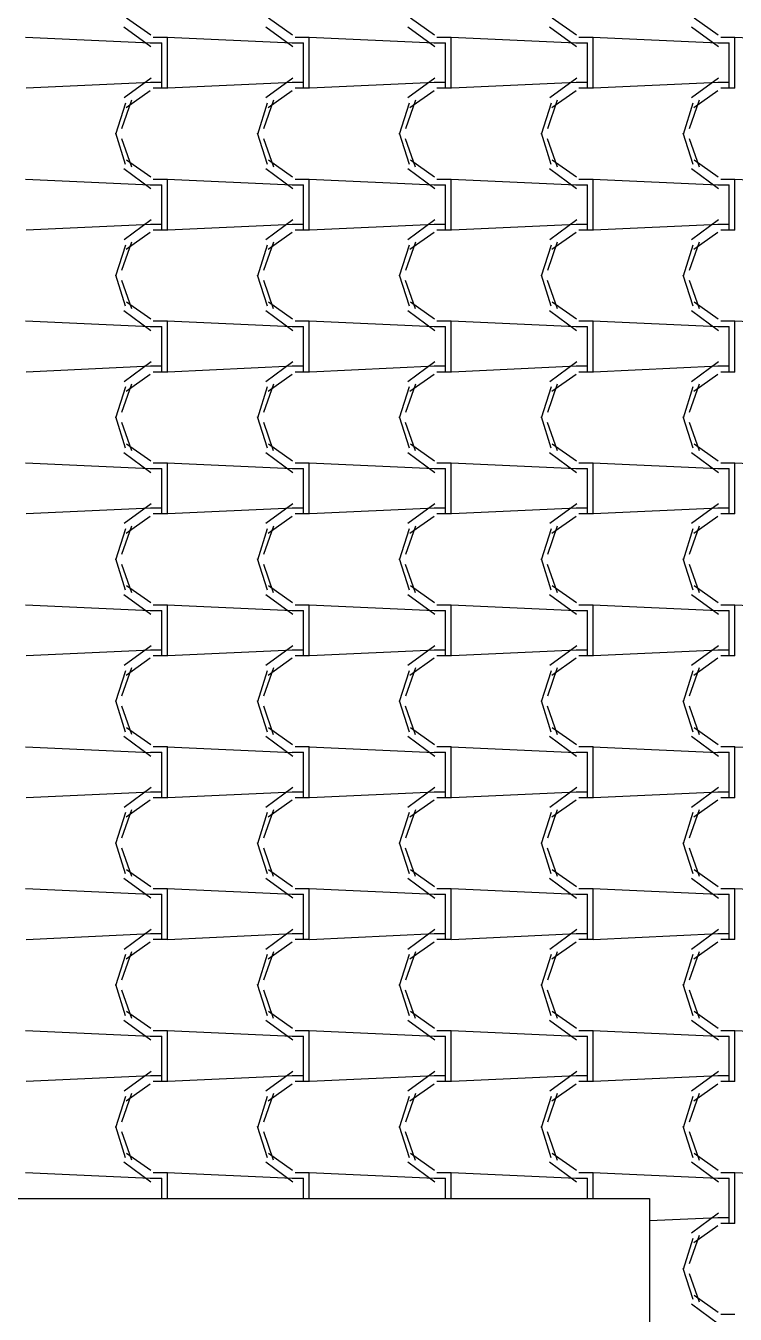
# Model space of a CAD drawing. Header units: millimetres. Extents: x -336 to -33, y -135 to 770.
# Drawn here: x -176.751 to -175.251, y 723.889 to 726.612 of the extents above; entities that cross this region are included whole.
import ezdxf

# ---------------------------------------------------------------- set-up
doc = ezdxf.new("R2010")
doc.units = ezdxf.units.MM
doc.header["$LTSCALE"] = 50
doc.header["$MEASUREMENT"] = 0
doc.layers.add('-HIDRO', color=8, linetype='CONTINUOUS')

msp = doc.modelspace()

# ---------------------------------------------------------------- linework, layer by layer
at = {"layer": '-HIDRO', "linetype": 'Continuous'}
for p, q in [((-176.5379, 726.629), (-176.4869, 726.593)), ((-176.2379, 726.629), (-176.1869, 726.593)), ((-175.9379, 726.629), (-175.8869, 726.593)), ((-175.6379, 726.629), (-175.5869, 726.593)), ((-175.3379, 726.629), (-175.2869, 726.593)), ((-176.5436, 726.6104), (-176.4866, 726.5684)), ((-176.4817, 726.5885), (-176.4517, 726.5885)), ((-176.4517, 726.4925), (-176.4517, 726.5885)), ((-176.2436, 726.6104), (-176.1866, 726.5684)), ((-176.1817, 726.5885), (-176.1517, 726.5885)), ((-176.1517, 726.4925), (-176.1517, 726.5885)), ((-175.9436, 726.6104), (-175.8866, 726.5684)), ((-175.8817, 726.5885), (-175.8517, 726.5885)), ((-175.8517, 726.4925), (-175.8517, 726.5885)), ((-175.6436, 726.6104), (-175.5866, 726.5684)), ((-175.5817, 726.5885), (-175.5517, 726.5885)), ((-175.5517, 726.4925), (-175.5517, 726.5885)), ((-175.3436, 726.6104), (-175.2866, 726.5684)), ((-175.2817, 726.5885), (-175.2517, 726.5885)), ((-175.2517, 726.4925), (-175.2517, 726.5885)), ((-176.4879, 726.5757), (-176.7519, 726.5877)), ((-176.4877, 726.5765), (-176.4637, 726.5765)), ((-176.4637, 726.4925), (-176.4637, 726.5765)), ((-176.1879, 726.5757), (-176.4519, 726.5877)), ((-176.1877, 726.5765), (-176.1637, 726.5765)), ((-176.1637, 726.4925), (-176.1637, 726.5765)), ((-175.8879, 726.5757), (-176.1519, 726.5877)), ((-175.8877, 726.5765), (-175.8637, 726.5765)), ((-175.8637, 726.4925), (-175.8637, 726.5765)), ((-175.5879, 726.5757), (-175.8519, 726.5877)), ((-175.5877, 726.5765), (-175.5637, 726.5765)), ((-175.5637, 726.4925), (-175.5637, 726.5765)), ((-175.2879, 726.5757), (-175.5519, 726.5877)), ((-175.2877, 726.5765), (-175.2637, 726.5765)), ((-175.2637, 726.4925), (-175.2637, 726.5765)), ((-174.9879, 726.5757), (-175.2519, 726.5877)), ((-176.4866, 726.4925), (-176.7506, 726.4805)), ((-176.4863, 726.5018), (-176.5433, 726.4598)), ((-176.4637, 726.4925), (-176.4877, 726.4925)), ((-176.4517, 726.4805), (-176.4817, 726.4805)), ((-176.4637, 726.4805), (-176.4637, 726.4925)), ((-176.4517, 726.4805), (-176.4517, 726.4925)), ((-176.1866, 726.4925), (-176.4506, 726.4805)), ((-176.1863, 726.5018), (-176.2433, 726.4598)), ((-176.1637, 726.4925), (-176.1877, 726.4925)), ((-176.1517, 726.4805), (-176.1817, 726.4805)), ((-176.1637, 726.4805), (-176.1637, 726.4925)), ((-176.1517, 726.4805), (-176.1517, 726.4925)), ((-175.8866, 726.4925), (-176.1506, 726.4805)), ((-175.8863, 726.5019), (-175.9433, 726.4599)), ((-175.8637, 726.4925), (-175.8877, 726.4925)), ((-175.8517, 726.4805), (-175.8817, 726.4805)), ((-175.8637, 726.4805), (-175.8637, 726.4925)), ((-175.8517, 726.4805), (-175.8517, 726.4925)), ((-175.5866, 726.4925), (-175.8506, 726.4805)), ((-175.5863, 726.5019), (-175.6433, 726.4599)), ((-175.5637, 726.4925), (-175.5877, 726.4925)), ((-175.5517, 726.4805), (-175.5817, 726.4805)), ((-175.5637, 726.4805), (-175.5637, 726.4925)), ((-175.5517, 726.4805), (-175.5517, 726.4925)), ((-175.2866, 726.4925), (-175.5506, 726.4805)), ((-175.2863, 726.5019), (-175.3433, 726.4599)), ((-175.2637, 726.4925), (-175.2877, 726.4925)), ((-175.2517, 726.4805), (-175.2817, 726.4805)), ((-175.2637, 726.4805), (-175.2637, 726.4925)), ((-175.2517, 726.4805), (-175.2517, 726.4925)), ((-176.5274, 726.4549), (-176.5484, 726.3949)), ((-176.4878, 726.4752), (-176.5388, 726.4392)), ((-176.2274, 726.4549), (-176.2484, 726.3949)), ((-176.1878, 726.4752), (-176.2388, 726.4392)), ((-175.9274, 726.4549), (-175.9484, 726.3949)), ((-175.8878, 726.4752), (-175.9388, 726.4392)), ((-175.6274, 726.4549), (-175.6484, 726.3949)), ((-175.5878, 726.4752), (-175.6388, 726.4392)), ((-175.3274, 726.4549), (-175.3484, 726.3949)), ((-175.2878, 726.4752), (-175.3388, 726.4392)), ((-176.5405, 726.4489), (-176.5615, 726.3829)), ((-176.2405, 726.4489), (-176.2615, 726.3829)), ((-175.9405, 726.4489), (-175.9615, 726.3829)), ((-175.6405, 726.4489), (-175.6615, 726.3829)), ((-175.3405, 726.4489), (-175.3615, 726.3829)), ((-176.5617, 726.3861), (-176.5407, 726.3201)), ((-176.5487, 726.3745), (-176.5277, 726.3145)), ((-176.2617, 726.3861), (-176.2407, 726.3201)), ((-176.2487, 726.3745), (-176.2277, 726.3145)), ((-175.9617, 726.3861), (-175.9407, 726.3201)), ((-175.9487, 726.3745), (-175.9277, 726.3145)), ((-175.6617, 726.3861), (-175.6407, 726.3201)), ((-175.6487, 726.3745), (-175.6277, 726.3145)), ((-175.3617, 726.3861), (-175.3407, 726.3201)), ((-175.3487, 726.3745), (-175.3277, 726.3145)), ((-176.5379, 726.329), (-176.4869, 726.293)), ((-176.2379, 726.329), (-176.1869, 726.293)), ((-175.9379, 726.329), (-175.8869, 726.293)), ((-175.6379, 726.329), (-175.5869, 726.293)), ((-175.3379, 726.329), (-175.2869, 726.293)), ((-176.5436, 726.3104), (-176.4866, 726.2684)), ((-176.2436, 726.3104), (-176.1866, 726.2684)), ((-175.9436, 726.3104), (-175.8866, 726.2684)), ((-175.6436, 726.3104), (-175.5866, 726.2684)), ((-175.3436, 726.3104), (-175.2866, 726.2684)), ((-176.4879, 726.2757), (-176.7519, 726.2877)), ((-176.4877, 726.2765), (-176.4637, 726.2765)), ((-176.4817, 726.2885), (-176.4517, 726.2885)), ((-176.4637, 726.1925), (-176.4637, 726.2765)), ((-176.1879, 726.2757), (-176.4519, 726.2877)), ((-176.4517, 726.1925), (-176.4517, 726.2885)), ((-176.1877, 726.2765), (-176.1637, 726.2765)), ((-176.1817, 726.2885), (-176.1517, 726.2885)), ((-176.1637, 726.1925), (-176.1637, 726.2765)), ((-175.8879, 726.2757), (-176.1519, 726.2877)), ((-176.1517, 726.1925), (-176.1517, 726.2885)), ((-175.8877, 726.2765), (-175.8637, 726.2765)), ((-175.8817, 726.2885), (-175.8517, 726.2885)), ((-175.8637, 726.1925), (-175.8637, 726.2765)), ((-175.5879, 726.2757), (-175.8519, 726.2877)), ((-175.8517, 726.1925), (-175.8517, 726.2885)), ((-175.5877, 726.2765), (-175.5637, 726.2765)), ((-175.5817, 726.2885), (-175.5517, 726.2885)), ((-175.5637, 726.1925), (-175.5637, 726.2765)), ((-175.2879, 726.2757), (-175.5519, 726.2877)), ((-175.5517, 726.1925), (-175.5517, 726.2885)), ((-175.2877, 726.2765), (-175.2637, 726.2765)), ((-175.2817, 726.2885), (-175.2517, 726.2885)), ((-175.2637, 726.1925), (-175.2637, 726.2765)), ((-174.9879, 726.2757), (-175.2519, 726.2877)), ((-175.2517, 726.1925), (-175.2517, 726.2885)), ((-176.4866, 726.1925), (-176.7506, 726.1805)), ((-176.4863, 726.2019), (-176.5433, 726.1599)), ((-176.4637, 726.1925), (-176.4877, 726.1925)), ((-176.4517, 726.1805), (-176.4817, 726.1805)), ((-176.4637, 726.1805), (-176.4637, 726.1925)), ((-176.4517, 726.1805), (-176.4517, 726.1925)), ((-176.1866, 726.1925), (-176.4506, 726.1805)), ((-176.1863, 726.2019), (-176.2433, 726.1599)), ((-176.1637, 726.1925), (-176.1877, 726.1925)), ((-176.1517, 726.1805), (-176.1817, 726.1805)), ((-176.1637, 726.1805), (-176.1637, 726.1925)), ((-176.1517, 726.1805), (-176.1517, 726.1925)), ((-175.8866, 726.1925), (-176.1506, 726.1805)), ((-175.8863, 726.2019), (-175.9433, 726.1599)), ((-175.8637, 726.1925), (-175.8877, 726.1925)), ((-175.8517, 726.1805), (-175.8817, 726.1805)), ((-175.8637, 726.1805), (-175.8637, 726.1925)), ((-175.8517, 726.1805), (-175.8517, 726.1925)), ((-175.5866, 726.1925), (-175.8506, 726.1805)), ((-175.5863, 726.2019), (-175.6433, 726.1599)), ((-175.5637, 726.1925), (-175.5877, 726.1925)), ((-175.5517, 726.1805), (-175.5817, 726.1805)), ((-175.5637, 726.1805), (-175.5637, 726.1925)), ((-175.5517, 726.1805), (-175.5517, 726.1925)), ((-175.2866, 726.1925), (-175.5506, 726.1805)), ((-175.2863, 726.2019), (-175.3433, 726.1599)), ((-175.2637, 726.1925), (-175.2877, 726.1925)), ((-175.2517, 726.1805), (-175.2817, 726.1805)), ((-175.2637, 726.1805), (-175.2637, 726.1925)), ((-175.2517, 726.1805), (-175.2517, 726.1925)), ((-176.5274, 726.1549), (-176.5484, 726.0949)), ((-176.4878, 726.1752), (-176.5388, 726.1392)), ((-176.2274, 726.1549), (-176.2484, 726.0949)), ((-176.1878, 726.1752), (-176.2388, 726.1392)), ((-175.9274, 726.1549), (-175.9484, 726.0949)), ((-175.8878, 726.1752), (-175.9388, 726.1392)), ((-175.6274, 726.1549), (-175.6484, 726.0949)), ((-175.5878, 726.1752), (-175.6388, 726.1392)), ((-175.3274, 726.1549), (-175.3484, 726.0949)), ((-175.2878, 726.1752), (-175.3388, 726.1392)), ((-176.5405, 726.1489), (-176.5615, 726.0829)), ((-176.2405, 726.1489), (-176.2615, 726.0829)), ((-175.9405, 726.1489), (-175.9615, 726.0829)), ((-175.6405, 726.1489), (-175.6615, 726.0829)), ((-175.3405, 726.1489), (-175.3615, 726.0829)), ((-176.5617, 726.0861), (-176.5407, 726.0201)), ((-176.5488, 726.0745), (-176.5278, 726.0145)), ((-176.2617, 726.0861), (-176.2407, 726.0201)), ((-176.2488, 726.0745), (-176.2278, 726.0145)), ((-175.9617, 726.0861), (-175.9407, 726.0201)), ((-175.9487, 726.0745), (-175.9277, 726.0145)), ((-175.6617, 726.0861), (-175.6407, 726.0201)), ((-175.6487, 726.0745), (-175.6277, 726.0145)), ((-175.3617, 726.0861), (-175.3407, 726.0201)), ((-175.3487, 726.0745), (-175.3277, 726.0145)), ((-176.5379, 726.029), (-176.4869, 725.993)), ((-176.2379, 726.029), (-176.1869, 725.993)), ((-175.9379, 726.029), (-175.8869, 725.993)), ((-175.6379, 726.029), (-175.5869, 725.993)), ((-175.3379, 726.029), (-175.2869, 725.993)), ((-176.5436, 726.0104), (-176.4866, 725.9684)), ((-176.2436, 726.0104), (-176.1866, 725.9684)), ((-175.9436, 726.0104), (-175.8866, 725.9684)), ((-175.6436, 726.0104), (-175.5866, 725.9684)), ((-175.3436, 726.0104), (-175.2866, 725.9684)), ((-176.4879, 725.9757), (-176.7519, 725.9877)), ((-176.4877, 725.9765), (-176.4637, 725.9765)), ((-176.4817, 725.9885), (-176.4517, 725.9885)), ((-176.4637, 725.8925), (-176.4637, 725.9765)), ((-176.1879, 725.9757), (-176.4519, 725.9877)), ((-176.4517, 725.8925), (-176.4517, 725.9885)), ((-176.1877, 725.9765), (-176.1637, 725.9765)), ((-176.1817, 725.9885), (-176.1517, 725.9885)), ((-176.1637, 725.8925), (-176.1637, 725.9765)), ((-175.8879, 725.9757), (-176.1519, 725.9877)), ((-176.1517, 725.8925), (-176.1517, 725.9885)), ((-175.8877, 725.9765), (-175.8637, 725.9765)), ((-175.8817, 725.9885), (-175.8517, 725.9885)), ((-175.8637, 725.8925), (-175.8637, 725.9765)), ((-175.5879, 725.9757), (-175.8519, 725.9877)), ((-175.8517, 725.8925), (-175.8517, 725.9885)), ((-175.5877, 725.9765), (-175.5637, 725.9765)), ((-175.5817, 725.9885), (-175.5517, 725.9885)), ((-175.5637, 725.8925), (-175.5637, 725.9765)), ((-175.2879, 725.9757), (-175.5519, 725.9877)), ((-175.5517, 725.8925), (-175.5517, 725.9885)), ((-175.2877, 725.9765), (-175.2637, 725.9765)), ((-175.2817, 725.9885), (-175.2517, 725.9885)), ((-175.2637, 725.8925), (-175.2637, 725.9765)), ((-174.9879, 725.9757), (-175.2519, 725.9877)), ((-175.2517, 725.8925), (-175.2517, 725.9885)), ((-176.4865, 725.8925), (-176.7505, 725.8805)), ((-176.4863, 725.9019), (-176.5433, 725.8599)), ((-176.4637, 725.8925), (-176.4877, 725.8925)), ((-176.4517, 725.8805), (-176.4817, 725.8805)), ((-176.4637, 725.8805), (-176.4637, 725.8925)), ((-176.4517, 725.8805), (-176.4517, 725.8925)), ((-176.1865, 725.8925), (-176.4505, 725.8805)), ((-176.1863, 725.9019), (-176.2433, 725.8599)), ((-176.1637, 725.8925), (-176.1877, 725.8925)), ((-176.1517, 725.8805), (-176.1817, 725.8805)), ((-176.1637, 725.8805), (-176.1637, 725.8925)), ((-176.1517, 725.8805), (-176.1517, 725.8925)), ((-175.8865, 725.8925), (-176.1505, 725.8805)), ((-175.8863, 725.9019), (-175.9433, 725.8599)), ((-175.8637, 725.8925), (-175.8877, 725.8925)), ((-175.8517, 725.8805), (-175.8817, 725.8805)), ((-175.8637, 725.8805), (-175.8637, 725.8925)), ((-175.8517, 725.8805), (-175.8517, 725.8925)), ((-175.5865, 725.8925), (-175.8505, 725.8805)), ((-175.5863, 725.9019), (-175.6433, 725.8599)), ((-175.5637, 725.8925), (-175.5877, 725.8925)), ((-175.5517, 725.8805), (-175.5817, 725.8805)), ((-175.5637, 725.8805), (-175.5637, 725.8925)), ((-175.5517, 725.8805), (-175.5517, 725.8925)), ((-175.2865, 725.8925), (-175.5505, 725.8805)), ((-175.2863, 725.9019), (-175.3433, 725.8599)), ((-175.2637, 725.8925), (-175.2877, 725.8925)), ((-175.2517, 725.8805), (-175.2817, 725.8805)), ((-175.2637, 725.8805), (-175.2637, 725.8925)), ((-175.2517, 725.8805), (-175.2517, 725.8925)), ((-176.5274, 725.8549), (-176.5484, 725.7949)), ((-176.4878, 725.8752), (-176.5388, 725.8392)), ((-176.2274, 725.8549), (-176.2484, 725.7949)), ((-176.1878, 725.8752), (-176.2388, 725.8392)), ((-175.9274, 725.8549), (-175.9484, 725.7949)), ((-175.8878, 725.8752), (-175.9388, 725.8392)), ((-175.6274, 725.8549), (-175.6484, 725.7949)), ((-175.5878, 725.8752), (-175.6388, 725.8392)), ((-175.3274, 725.8549), (-175.3484, 725.7949)), ((-175.2878, 725.8752), (-175.3388, 725.8392)), ((-176.5405, 725.8489), (-176.5615, 725.7829)), ((-176.2405, 725.8489), (-176.2615, 725.7829)), ((-175.9405, 725.8489), (-175.9615, 725.7829)), ((-175.6405, 725.8489), (-175.6615, 725.7829)), ((-175.3405, 725.8489), (-175.3615, 725.7829)), ((-176.5617, 725.7861), (-176.5407, 725.7201)), ((-176.5488, 725.7746), (-176.5278, 725.7146)), ((-176.2617, 725.7861), (-176.2407, 725.7201)), ((-176.2488, 725.7745), (-176.2278, 725.7145)), ((-175.9617, 725.7861), (-175.9407, 725.7201)), ((-175.9487, 725.7745), (-175.9277, 725.7145)), ((-175.6617, 725.7861), (-175.6407, 725.7201)), ((-175.6487, 725.7745), (-175.6277, 725.7145)), ((-175.3617, 725.7861), (-175.3407, 725.7201)), ((-175.3487, 725.7745), (-175.3277, 725.7145)), ((-176.5379, 725.729), (-176.4869, 725.693)), ((-176.2379, 725.729), (-176.1869, 725.693)), ((-175.9379, 725.729), (-175.8869, 725.693)), ((-175.6379, 725.729), (-175.5869, 725.693)), ((-175.3379, 725.729), (-175.2869, 725.693)), ((-176.5436, 725.7104), (-176.4866, 725.6684)), ((-176.2436, 725.7104), (-176.1866, 725.6684)), ((-175.9436, 725.7104), (-175.8866, 725.6684)), ((-175.6436, 725.7104), (-175.5866, 725.6684)), ((-175.3436, 725.7104), (-175.2866, 725.6684)), ((-176.4879, 725.6757), (-176.7519, 725.6877)), ((-176.4877, 725.6765), (-176.4637, 725.6765)), ((-176.4817, 725.6885), (-176.4517, 725.6885)), ((-176.4637, 725.5925), (-176.4637, 725.6765)), ((-176.1879, 725.6757), (-176.4519, 725.6877)), ((-176.4517, 725.5925), (-176.4517, 725.6885)), ((-176.1877, 725.6765), (-176.1637, 725.6765)), ((-176.1817, 725.6885), (-176.1517, 725.6885)), ((-176.1637, 725.5925), (-176.1637, 725.6765)), ((-175.8879, 725.6757), (-176.1519, 725.6877)), ((-176.1517, 725.5925), (-176.1517, 725.6885)), ((-175.8877, 725.6765), (-175.8637, 725.6765)), ((-175.8817, 725.6885), (-175.8517, 725.6885)), ((-175.8637, 725.5925), (-175.8637, 725.6765)), ((-175.5879, 725.6757), (-175.8519, 725.6877)), ((-175.8517, 725.5925), (-175.8517, 725.6885)), ((-175.5877, 725.6765), (-175.5637, 725.6765)), ((-175.5817, 725.6885), (-175.5517, 725.6885)), ((-175.5637, 725.5925), (-175.5637, 725.6765)), ((-175.2879, 725.6757), (-175.5519, 725.6877)), ((-175.5517, 725.5925), (-175.5517, 725.6885)), ((-175.2877, 725.6765), (-175.2637, 725.6765)), ((-175.2817, 725.6885), (-175.2517, 725.6885)), ((-175.2637, 725.5925), (-175.2637, 725.6765)), ((-174.9879, 725.6757), (-175.2519, 725.6877)), ((-175.2517, 725.5925), (-175.2517, 725.6885)), ((-176.4865, 725.5925), (-176.7505, 725.5805)), ((-176.4863, 725.6019), (-176.5433, 725.5599)), ((-176.4637, 725.5925), (-176.4877, 725.5925)), ((-176.4637, 725.5805), (-176.4637, 725.5925)), ((-176.4517, 725.5805), (-176.4517, 725.5925)), ((-176.1865, 725.5925), (-176.4505, 725.5805)), ((-176.1863, 725.6019), (-176.2433, 725.5599)), ((-176.1637, 725.5925), (-176.1877, 725.5925)), ((-176.1637, 725.5805), (-176.1637, 725.5925)), ((-176.1517, 725.5805), (-176.1517, 725.5925)), ((-175.8865, 725.5925), (-176.1505, 725.5805)), ((-175.8863, 725.6019), (-175.9433, 725.5599)), ((-175.8637, 725.5925), (-175.8877, 725.5925)), ((-175.8637, 725.5805), (-175.8637, 725.5925)), ((-175.8517, 725.5805), (-175.8517, 725.5925)), ((-175.5865, 725.5925), (-175.8505, 725.5805)), ((-175.5863, 725.6019), (-175.6433, 725.5599)), ((-175.5637, 725.5925), (-175.5877, 725.5925)), ((-175.5637, 725.5805), (-175.5637, 725.5925)), ((-175.5517, 725.5805), (-175.5517, 725.5925)), ((-175.2865, 725.5925), (-175.5505, 725.5805)), ((-175.2863, 725.6019), (-175.3433, 725.5599)), ((-175.2637, 725.5925), (-175.2877, 725.5925)), ((-175.2637, 725.5805), (-175.2637, 725.5925)), ((-175.2517, 725.5805), (-175.2517, 725.5925)), ((-176.5274, 725.5549), (-176.5484, 725.4949)), ((-176.4878, 725.5752), (-176.5388, 725.5392)), ((-176.4517, 725.5805), (-176.4817, 725.5805)), ((-176.2274, 725.5549), (-176.2484, 725.4949)), ((-176.1878, 725.5752), (-176.2388, 725.5392)), ((-176.1517, 725.5805), (-176.1817, 725.5805)), ((-175.9274, 725.5549), (-175.9484, 725.4949)), ((-175.8878, 725.5752), (-175.9388, 725.5392)), ((-175.8517, 725.5805), (-175.8817, 725.5805)), ((-175.6274, 725.5549), (-175.6484, 725.4949)), ((-175.5878, 725.5752), (-175.6388, 725.5392)), ((-175.5517, 725.5805), (-175.5817, 725.5805)), ((-175.3274, 725.5549), (-175.3484, 725.4949)), ((-175.2878, 725.5752), (-175.3388, 725.5392)), ((-175.2517, 725.5805), (-175.2817, 725.5805)), ((-176.5405, 725.5489), (-176.5615, 725.4829)), ((-176.2405, 725.5489), (-176.2615, 725.4829)), ((-175.9405, 725.5489), (-175.9615, 725.4829)), ((-175.6405, 725.5489), (-175.6615, 725.4829)), ((-175.3405, 725.5489), (-175.3615, 725.4829)), ((-176.5617, 725.4861), (-176.5407, 725.4201)), ((-176.5488, 725.4746), (-176.5278, 725.4146)), ((-176.2617, 725.4861), (-176.2407, 725.4201)), ((-176.2488, 725.4745), (-176.2278, 725.4145)), ((-175.9617, 725.4861), (-175.9407, 725.4201)), ((-175.9487, 725.4745), (-175.9277, 725.4145)), ((-175.6617, 725.4861), (-175.6407, 725.4201)), ((-175.6487, 725.4745), (-175.6277, 725.4145)), ((-175.3617, 725.4861), (-175.3407, 725.4201)), ((-175.3487, 725.4745), (-175.3277, 725.4145)), ((-176.5379, 725.429), (-176.4869, 725.393)), ((-176.2379, 725.429), (-176.1869, 725.393)), ((-175.9379, 725.429), (-175.8869, 725.393)), ((-175.6379, 725.429), (-175.5869, 725.393)), ((-175.3379, 725.429), (-175.2869, 725.393)), ((-176.5436, 725.4104), (-176.4866, 725.3684)), ((-176.2436, 725.4104), (-176.1866, 725.3684)), ((-175.9436, 725.4104), (-175.8866, 725.3684)), ((-175.6436, 725.4104), (-175.5866, 725.3684)), ((-175.3436, 725.4104), (-175.2866, 725.3684)), ((-176.4879, 725.3757), (-176.7519, 725.3877)), ((-176.4877, 725.3765), (-176.4637, 725.3765)), ((-176.4817, 725.3885), (-176.4517, 725.3885)), ((-176.4637, 725.2925), (-176.4637, 725.3765)), ((-176.1879, 725.3757), (-176.4519, 725.3877)), ((-176.4517, 725.2925), (-176.4517, 725.3885)), ((-176.1877, 725.3765), (-176.1637, 725.3765)), ((-176.1817, 725.3885), (-176.1517, 725.3885)), ((-176.1637, 725.2925), (-176.1637, 725.3765)), ((-175.8879, 725.3757), (-176.1519, 725.3877)), ((-176.1517, 725.2925), (-176.1517, 725.3885)), ((-175.8877, 725.3765), (-175.8637, 725.3765)), ((-175.8817, 725.3885), (-175.8517, 725.3885)), ((-175.8637, 725.2925), (-175.8637, 725.3765)), ((-175.5879, 725.3757), (-175.8519, 725.3877)), ((-175.8517, 725.2925), (-175.8517, 725.3885)), ((-175.5877, 725.3765), (-175.5637, 725.3765)), ((-175.5817, 725.3885), (-175.5517, 725.3885)), ((-175.5637, 725.2925), (-175.5637, 725.3765)), ((-175.2879, 725.3757), (-175.5519, 725.3877)), ((-175.5517, 725.2925), (-175.5517, 725.3885)), ((-175.2877, 725.3765), (-175.2637, 725.3765)), ((-175.2817, 725.3885), (-175.2517, 725.3885)), ((-175.2637, 725.2925), (-175.2637, 725.3765)), ((-174.9879, 725.3757), (-175.2519, 725.3877)), ((-175.2517, 725.2925), (-175.2517, 725.3885)), ((-176.4865, 725.2925), (-176.7505, 725.2805)), ((-176.4863, 725.3019), (-176.5433, 725.2599)), ((-176.4637, 725.2925), (-176.4877, 725.2925)), ((-176.4637, 725.2805), (-176.4637, 725.2925)), ((-176.4517, 725.2805), (-176.4517, 725.2925)), ((-176.1865, 725.2925), (-176.4505, 725.2805)), ((-176.1863, 725.3019), (-176.2433, 725.2599)), ((-176.1637, 725.2925), (-176.1877, 725.2925)), ((-176.1637, 725.2805), (-176.1637, 725.2925)), ((-176.1517, 725.2805), (-176.1517, 725.2925)), ((-175.8865, 725.2925), (-176.1505, 725.2805)), ((-175.8863, 725.3019), (-175.9433, 725.2599)), ((-175.8637, 725.2925), (-175.8877, 725.2925)), ((-175.8637, 725.2805), (-175.8637, 725.2925)), ((-175.8517, 725.2805), (-175.8517, 725.2925)), ((-175.5865, 725.2925), (-175.8505, 725.2805)), ((-175.5863, 725.3019), (-175.6433, 725.2599)), ((-175.5637, 725.2925), (-175.5877, 725.2925)), ((-175.5637, 725.2805), (-175.5637, 725.2925)), ((-175.5517, 725.2805), (-175.5517, 725.2925)), ((-175.2865, 725.2925), (-175.5505, 725.2805)), ((-175.2863, 725.3019), (-175.3433, 725.2599)), ((-175.2637, 725.2925), (-175.2877, 725.2925)), ((-175.2637, 725.2805), (-175.2637, 725.2925)), ((-175.2517, 725.2805), (-175.2517, 725.2925)), ((-176.5274, 725.2549), (-176.5484, 725.1949)), ((-176.4878, 725.2752), (-176.5388, 725.2392)), ((-176.4517, 725.2805), (-176.4817, 725.2805)), ((-176.2274, 725.2549), (-176.2484, 725.1949)), ((-176.1878, 725.2752), (-176.2388, 725.2392)), ((-176.1517, 725.2805), (-176.1817, 725.2805)), ((-175.9274, 725.2549), (-175.9484, 725.1949)), ((-175.8878, 725.2752), (-175.9388, 725.2392)), ((-175.8517, 725.2805), (-175.8817, 725.2805)), ((-175.6274, 725.2549), (-175.6484, 725.1949)), ((-175.5878, 725.2752), (-175.6388, 725.2392)), ((-175.5517, 725.2805), (-175.5817, 725.2805)), ((-175.3274, 725.2549), (-175.3484, 725.1949)), ((-175.2878, 725.2752), (-175.3388, 725.2392)), ((-175.2517, 725.2805), (-175.2817, 725.2805)), ((-176.5405, 725.2489), (-176.5615, 725.1829)), ((-176.2405, 725.2489), (-176.2615, 725.1829)), ((-175.9405, 725.2489), (-175.9615, 725.1829)), ((-175.6405, 725.2489), (-175.6615, 725.1829)), ((-175.3405, 725.2489), (-175.3615, 725.1829)), ((-176.5617, 725.1861), (-176.5407, 725.1201)), ((-176.5488, 725.1746), (-176.5278, 725.1146)), ((-176.2617, 725.1861), (-176.2407, 725.1201)), ((-176.2488, 725.1745), (-176.2278, 725.1145)), ((-175.9617, 725.1861), (-175.9407, 725.1201)), ((-175.9487, 725.1745), (-175.9277, 725.1145)), ((-175.6617, 725.1861), (-175.6407, 725.1201)), ((-175.6487, 725.1745), (-175.6277, 725.1145)), ((-175.3617, 725.1861), (-175.3407, 725.1201)), ((-175.3487, 725.1745), (-175.3277, 725.1145)), ((-176.5379, 725.129), (-176.4869, 725.093)), ((-176.2379, 725.129), (-176.1869, 725.093)), ((-175.9379, 725.129), (-175.8869, 725.093)), ((-175.6379, 725.129), (-175.5869, 725.093)), ((-175.3379, 725.129), (-175.2869, 725.093)), ((-176.5436, 725.1105), (-176.4866, 725.0685)), ((-176.2436, 725.1104), (-176.1866, 725.0684)), ((-175.9436, 725.1104), (-175.8866, 725.0684)), ((-175.6436, 725.1104), (-175.5866, 725.0684)), ((-175.3436, 725.1104), (-175.2866, 725.0684)), ((-176.4879, 725.0757), (-176.7519, 725.0877)), ((-176.4877, 725.0765), (-176.4637, 725.0765)), ((-176.4817, 725.0885), (-176.4517, 725.0885)), ((-176.4637, 724.9925), (-176.4637, 725.0765)), ((-176.1879, 725.0757), (-176.4519, 725.0877)), ((-176.4517, 724.9925), (-176.4517, 725.0885)), ((-176.1877, 725.0765), (-176.1637, 725.0765)), ((-176.1817, 725.0885), (-176.1517, 725.0885)), ((-176.1637, 724.9925), (-176.1637, 725.0765)), ((-175.8879, 725.0757), (-176.1519, 725.0877)), ((-176.1517, 724.9925), (-176.1517, 725.0885)), ((-175.8877, 725.0765), (-175.8637, 725.0765)), ((-175.8817, 725.0885), (-175.8517, 725.0885)), ((-175.8637, 724.9925), (-175.8637, 725.0765)), ((-175.5879, 725.0757), (-175.8519, 725.0877)), ((-175.8517, 724.9925), (-175.8517, 725.0885)), ((-175.5877, 725.0765), (-175.5637, 725.0765)), ((-175.5817, 725.0885), (-175.5517, 725.0885)), ((-175.5637, 724.9925), (-175.5637, 725.0765)), ((-175.2879, 725.0757), (-175.5519, 725.0877)), ((-175.5517, 724.9925), (-175.5517, 725.0885)), ((-175.2877, 725.0765), (-175.2637, 725.0765)), ((-175.2817, 725.0885), (-175.2517, 725.0885)), ((-175.2637, 724.9925), (-175.2637, 725.0765)), ((-174.9879, 725.0757), (-175.2519, 725.0877)), ((-175.2517, 724.9925), (-175.2517, 725.0885)), ((-176.4865, 724.9925), (-176.7505, 724.9805)), ((-176.4863, 725.0019), (-176.5433, 724.9599)), ((-176.4637, 724.9925), (-176.4877, 724.9925)), ((-176.4637, 724.9805), (-176.4637, 724.9925)), ((-176.4517, 724.9805), (-176.4517, 724.9925)), ((-176.1865, 724.9925), (-176.4505, 724.9805)), ((-176.1863, 725.0019), (-176.2433, 724.9599)), ((-176.1637, 724.9925), (-176.1877, 724.9925)), ((-176.1637, 724.9805), (-176.1637, 724.9925)), ((-176.1517, 724.9805), (-176.1517, 724.9925)), ((-175.8865, 724.9925), (-176.1505, 724.9805)), ((-175.8863, 725.0019), (-175.9433, 724.9599)), ((-175.8637, 724.9925), (-175.8877, 724.9925)), ((-175.8637, 724.9805), (-175.8637, 724.9925)), ((-175.8517, 724.9805), (-175.8517, 724.9925)), ((-175.5865, 724.9925), (-175.8505, 724.9805)), ((-175.5863, 725.0019), (-175.6433, 724.9599)), ((-175.5637, 724.9925), (-175.5877, 724.9925)), ((-175.5637, 724.9805), (-175.5637, 724.9925)), ((-175.5517, 724.9805), (-175.5517, 724.9925)), ((-175.2865, 724.9925), (-175.5505, 724.9805)), ((-175.2863, 725.0019), (-175.3433, 724.9599)), ((-175.2637, 724.9925), (-175.2877, 724.9925)), ((-175.2637, 724.9805), (-175.2637, 724.9925)), ((-175.2517, 724.9805), (-175.2517, 724.9925)), ((-176.5274, 724.9549), (-176.5484, 724.8949)), ((-176.4878, 724.9752), (-176.5388, 724.9392)), ((-176.4517, 724.9805), (-176.4817, 724.9805)), ((-176.2274, 724.9549), (-176.2484, 724.8949)), ((-176.1878, 724.9752), (-176.2388, 724.9392)), ((-176.1517, 724.9805), (-176.1817, 724.9805)), ((-175.9274, 724.9549), (-175.9484, 724.8949)), ((-175.8878, 724.9752), (-175.9388, 724.9392)), ((-175.8517, 724.9805), (-175.8817, 724.9805)), ((-175.6274, 724.9549), (-175.6484, 724.8949)), ((-175.5878, 724.9752), (-175.6388, 724.9392)), ((-175.5517, 724.9805), (-175.5817, 724.9805)), ((-175.3274, 724.9549), (-175.3484, 724.8949)), ((-175.2878, 724.9752), (-175.3388, 724.9392)), ((-175.2517, 724.9805), (-175.2817, 724.9805)), ((-176.5405, 724.9489), (-176.5615, 724.8829)), ((-176.2405, 724.9489), (-176.2615, 724.8829)), ((-175.9405, 724.9489), (-175.9615, 724.8829)), ((-175.6405, 724.9489), (-175.6615, 724.8829)), ((-175.3405, 724.9489), (-175.3615, 724.8829)), ((-176.5617, 724.8861), (-176.5407, 724.8201)), ((-176.5488, 724.8746), (-176.5278, 724.8146)), ((-176.2617, 724.8861), (-176.2407, 724.8201)), ((-176.2488, 724.8746), (-176.2278, 724.8146)), ((-175.9617, 724.8861), (-175.9407, 724.8201)), ((-175.9487, 724.8745), (-175.9277, 724.8145)), ((-175.6617, 724.8861), (-175.6407, 724.8201)), ((-175.6487, 724.8745), (-175.6277, 724.8145)), ((-175.3617, 724.8861), (-175.3407, 724.8201)), ((-175.3487, 724.8745), (-175.3277, 724.8145)), ((-176.5379, 724.829), (-176.4869, 724.793)), ((-176.2379, 724.829), (-176.1869, 724.793)), ((-175.9379, 724.829), (-175.8869, 724.793)), ((-175.6379, 724.829), (-175.5869, 724.793)), ((-175.3379, 724.829), (-175.2869, 724.793)), ((-176.5436, 724.8105), (-176.4866, 724.7685)), ((-176.2436, 724.8105), (-176.1866, 724.7685)), ((-175.9436, 724.8104), (-175.8866, 724.7684)), ((-175.6436, 724.8104), (-175.5866, 724.7684)), ((-175.3436, 724.8104), (-175.2866, 724.7684)), ((-176.4879, 724.7757), (-176.7519, 724.7877)), ((-176.4877, 724.7765), (-176.4637, 724.7765)), ((-176.4817, 724.7885), (-176.4517, 724.7885)), ((-176.4637, 724.6925), (-176.4637, 724.7765)), ((-176.1879, 724.7757), (-176.4519, 724.7877)), ((-176.4517, 724.6925), (-176.4517, 724.7885)), ((-176.1877, 724.7765), (-176.1637, 724.7765)), ((-176.1817, 724.7885), (-176.1517, 724.7885)), ((-176.1637, 724.6925), (-176.1637, 724.7765)), ((-175.8879, 724.7757), (-176.1519, 724.7877)), ((-176.1517, 724.6925), (-176.1517, 724.7885)), ((-175.8877, 724.7765), (-175.8637, 724.7765)), ((-175.8817, 724.7885), (-175.8517, 724.7885)), ((-175.8637, 724.6925), (-175.8637, 724.7765)), ((-175.5879, 724.7757), (-175.8519, 724.7877)), ((-175.8517, 724.6925), (-175.8517, 724.7885)), ((-175.5877, 724.7765), (-175.5637, 724.7765)), ((-175.5817, 724.7885), (-175.5517, 724.7885)), ((-175.5637, 724.6925), (-175.5637, 724.7765)), ((-175.2879, 724.7757), (-175.5519, 724.7877)), ((-175.5517, 724.6925), (-175.5517, 724.7885)), ((-175.2877, 724.7765), (-175.2637, 724.7765)), ((-175.2817, 724.7885), (-175.2517, 724.7885)), ((-175.2637, 724.6925), (-175.2637, 724.7765)), ((-174.9879, 724.7757), (-175.2519, 724.7877)), ((-175.2517, 724.6925), (-175.2517, 724.7885)), ((-176.4865, 724.6924), (-176.7505, 724.6804)), ((-176.4863, 724.7019), (-176.5433, 724.6599)), ((-176.4637, 724.6925), (-176.4877, 724.6925)), ((-176.4637, 724.6805), (-176.4637, 724.6925)), ((-176.4517, 724.6805), (-176.4517, 724.6925)), ((-176.1865, 724.6924), (-176.4505, 724.6804)), ((-176.1863, 724.7019), (-176.2433, 724.6599)), ((-176.1637, 724.6925), (-176.1877, 724.6925)), ((-176.1637, 724.6805), (-176.1637, 724.6925)), ((-176.1517, 724.6805), (-176.1517, 724.6925)), ((-175.8865, 724.6924), (-176.1505, 724.6804)), ((-175.8863, 724.7019), (-175.9433, 724.6599)), ((-175.8637, 724.6925), (-175.8877, 724.6925)), ((-175.8637, 724.6805), (-175.8637, 724.6925)), ((-175.8517, 724.6805), (-175.8517, 724.6925)), ((-175.5865, 724.6924), (-175.8505, 724.6804)), ((-175.5863, 724.7019), (-175.6433, 724.6599)), ((-175.5637, 724.6925), (-175.5877, 724.6925)), ((-175.5637, 724.6805), (-175.5637, 724.6925)), ((-175.5517, 724.6805), (-175.5517, 724.6925)), ((-175.2865, 724.6924), (-175.5505, 724.6804)), ((-175.2863, 724.7019), (-175.3433, 724.6599)), ((-175.2637, 724.6925), (-175.2877, 724.6925)), ((-175.2637, 724.6805), (-175.2637, 724.6925)), ((-175.2517, 724.6805), (-175.2517, 724.6925)), ((-176.5274, 724.6549), (-176.5484, 724.5949)), ((-176.4878, 724.6752), (-176.5388, 724.6392)), ((-176.4517, 724.6805), (-176.4817, 724.6805)), ((-176.2274, 724.6549), (-176.2484, 724.5949)), ((-176.1878, 724.6752), (-176.2388, 724.6392)), ((-176.1517, 724.6805), (-176.1817, 724.6805)), ((-175.9274, 724.6549), (-175.9484, 724.5949)), ((-175.8878, 724.6752), (-175.9388, 724.6392)), ((-175.8517, 724.6805), (-175.8817, 724.6805)), ((-175.6274, 724.6549), (-175.6484, 724.5949)), ((-175.5878, 724.6752), (-175.6388, 724.6392)), ((-175.5517, 724.6805), (-175.5817, 724.6805)), ((-175.3274, 724.6549), (-175.3484, 724.5949)), ((-175.2878, 724.6752), (-175.3388, 724.6392)), ((-175.2517, 724.6805), (-175.2817, 724.6805)), ((-176.5405, 724.6489), (-176.5615, 724.5829)), ((-176.2405, 724.6489), (-176.2615, 724.5829)), ((-175.9405, 724.6489), (-175.9615, 724.5829)), ((-175.6405, 724.6489), (-175.6615, 724.5829)), ((-175.3405, 724.6489), (-175.3615, 724.5829)), ((-176.5617, 724.5861), (-176.5407, 724.5201)), ((-176.5488, 724.5746), (-176.5278, 724.5146)), ((-176.2617, 724.5861), (-176.2407, 724.5201)), ((-176.2488, 724.5746), (-176.2278, 724.5146)), ((-175.9617, 724.5861), (-175.9407, 724.5201)), ((-175.9487, 724.5745), (-175.9277, 724.5145)), ((-175.6617, 724.5861), (-175.6407, 724.5201)), ((-175.6487, 724.5745), (-175.6277, 724.5145)), ((-175.3617, 724.5861), (-175.3407, 724.5201)), ((-175.3487, 724.5745), (-175.3277, 724.5145)), ((-176.5379, 724.529), (-176.4869, 724.493)), ((-176.2379, 724.529), (-176.1869, 724.493)), ((-175.9379, 724.529), (-175.8869, 724.493)), ((-175.6379, 724.529), (-175.5869, 724.493)), ((-175.3379, 724.529), (-175.2869, 724.493)), ((-176.5436, 724.5105), (-176.4866, 724.4685)), ((-176.2436, 724.5105), (-176.1866, 724.4685)), ((-175.9436, 724.5105), (-175.8866, 724.4685)), ((-175.6436, 724.5105), (-175.5866, 724.4685)), ((-175.3436, 724.5104), (-175.2866, 724.4684)), ((-176.4879, 724.4757), (-176.7519, 724.4877)), ((-176.4877, 724.4765), (-176.4637, 724.4765)), ((-176.4817, 724.4885), (-176.4517, 724.4885)), ((-176.4637, 724.3925), (-176.4637, 724.4765)), ((-176.1879, 724.4757), (-176.4519, 724.4877)), ((-176.4517, 724.3925), (-176.4517, 724.4885)), ((-176.1877, 724.4765), (-176.1637, 724.4765)), ((-176.1817, 724.4885), (-176.1517, 724.4885)), ((-176.1637, 724.3925), (-176.1637, 724.4765)), ((-175.8879, 724.4757), (-176.1519, 724.4877)), ((-176.1517, 724.3925), (-176.1517, 724.4885)), ((-175.8877, 724.4765), (-175.8637, 724.4765)), ((-175.8817, 724.4885), (-175.8517, 724.4885)), ((-175.8637, 724.3925), (-175.8637, 724.4765)), ((-175.5879, 724.4757), (-175.8519, 724.4877)), ((-175.8517, 724.3925), (-175.8517, 724.4885)), ((-175.5877, 724.4765), (-175.5637, 724.4765)), ((-175.5817, 724.4885), (-175.5517, 724.4885)), ((-175.5637, 724.3925), (-175.5637, 724.4765)), ((-175.2879, 724.4757), (-175.5519, 724.4877)), ((-175.5517, 724.3925), (-175.5517, 724.4885)), ((-175.2877, 724.4765), (-175.2637, 724.4765)), ((-175.2817, 724.4885), (-175.2517, 724.4885)), ((-175.2637, 724.3925), (-175.2637, 724.4765)), ((-174.9879, 724.4757), (-175.2519, 724.4877)), ((-175.2517, 724.3925), (-175.2517, 724.4885)), ((-176.4865, 724.3924), (-176.7505, 724.3804)), ((-176.4863, 724.4019), (-176.5433, 724.3599)), ((-176.4637, 724.3925), (-176.4877, 724.3925)), ((-176.4637, 724.3805), (-176.4637, 724.3925)), ((-176.4517, 724.3805), (-176.4517, 724.3925)), ((-176.1865, 724.3924), (-176.4505, 724.3804)), ((-176.1863, 724.4019), (-176.2433, 724.3599)), ((-176.1637, 724.3925), (-176.1877, 724.3925)), ((-176.1637, 724.3805), (-176.1637, 724.3925)), ((-176.1517, 724.3805), (-176.1517, 724.3925)), ((-175.8865, 724.3924), (-176.1505, 724.3804)), ((-175.8863, 724.4019), (-175.9433, 724.3599)), ((-175.8637, 724.3925), (-175.8877, 724.3925)), ((-175.8637, 724.3805), (-175.8637, 724.3925)), ((-175.8517, 724.3805), (-175.8517, 724.3925)), ((-175.5865, 724.3924), (-175.8505, 724.3804)), ((-175.5863, 724.4019), (-175.6433, 724.3599)), ((-175.5637, 724.3925), (-175.5877, 724.3925)), ((-175.5637, 724.3805), (-175.5637, 724.3925)), ((-175.5517, 724.3805), (-175.5517, 724.3925)), ((-175.2865, 724.3924), (-175.5505, 724.3804)), ((-175.2863, 724.4019), (-175.3433, 724.3599)), ((-175.2637, 724.3925), (-175.2877, 724.3925)), ((-175.2637, 724.3805), (-175.2637, 724.3925)), ((-175.2517, 724.3805), (-175.2517, 724.3925)), ((-176.5274, 724.3549), (-176.5484, 724.2949)), ((-176.4878, 724.3752), (-176.5388, 724.3392)), ((-176.4517, 724.3805), (-176.4817, 724.3805)), ((-176.2274, 724.3549), (-176.2484, 724.2949)), ((-176.1878, 724.3752), (-176.2388, 724.3392)), ((-176.1517, 724.3805), (-176.1817, 724.3805)), ((-175.9274, 724.3549), (-175.9484, 724.2949)), ((-175.8878, 724.3752), (-175.9388, 724.3392)), ((-175.8517, 724.3805), (-175.8817, 724.3805)), ((-175.6274, 724.3549), (-175.6484, 724.2949)), ((-175.5878, 724.3752), (-175.6388, 724.3392)), ((-175.5517, 724.3805), (-175.5817, 724.3805)), ((-175.3274, 724.3549), (-175.3484, 724.2949)), ((-175.2879, 724.3752), (-175.3389, 724.3392)), ((-175.2517, 724.3805), (-175.2817, 724.3805)), ((-176.5405, 724.3489), (-176.5615, 724.2829)), ((-176.2405, 724.3489), (-176.2615, 724.2829)), ((-175.9405, 724.3489), (-175.9615, 724.2829)), ((-175.6405, 724.3489), (-175.6615, 724.2829)), ((-175.3405, 724.3489), (-175.3615, 724.2829)), ((-176.5617, 724.2861), (-176.5407, 724.2201)), ((-176.5488, 724.2746), (-176.5278, 724.2146)), ((-176.2617, 724.2861), (-176.2407, 724.2201)), ((-176.2488, 724.2746), (-176.2278, 724.2146)), ((-175.9617, 724.2861), (-175.9407, 724.2201)), ((-175.9487, 724.2745), (-175.9277, 724.2145)), ((-175.6617, 724.2861), (-175.6407, 724.2201)), ((-175.6487, 724.2745), (-175.6277, 724.2145)), ((-175.3617, 724.2861), (-175.3407, 724.2201)), ((-175.3487, 724.2745), (-175.3277, 724.2145)), ((-176.5379, 724.229), (-176.4869, 724.193)), ((-176.2379, 724.229), (-176.1869, 724.193)), ((-175.9379, 724.229), (-175.8869, 724.193)), ((-175.6379, 724.229), (-175.5869, 724.193)), ((-175.3379, 724.229), (-175.2869, 724.193)), ((-176.5436, 724.2105), (-176.4866, 724.1685)), ((-176.2436, 724.2105), (-176.1866, 724.1685)), ((-175.9436, 724.2105), (-175.8866, 724.1685)), ((-175.6436, 724.2105), (-175.5866, 724.1685)), ((-175.3436, 724.2105), (-175.2866, 724.1685)), ((-176.4879, 724.1757), (-176.7519, 724.1877)), ((-176.4877, 724.1765), (-176.4637, 724.1765)), ((-176.4817, 724.1885), (-176.4517, 724.1885)), ((-176.4637, 724.1333), (-176.4637, 724.1765)), ((-176.1879, 724.1757), (-176.4519, 724.1877)), ((-176.4517, 724.1333), (-176.4517, 724.1885)), ((-176.1877, 724.1765), (-176.1637, 724.1765)), ((-176.1817, 724.1885), (-176.1517, 724.1885)), ((-176.1637, 724.1333), (-176.1637, 724.1765)), ((-175.8879, 724.1757), (-176.1519, 724.1877)), ((-176.1517, 724.1333), (-176.1517, 724.1885)), ((-175.8877, 724.1765), (-175.8637, 724.1765)), ((-175.8817, 724.1885), (-175.8517, 724.1885)), ((-175.8637, 724.1333), (-175.8637, 724.1765)), ((-175.5879, 724.1757), (-175.8519, 724.1877)), ((-175.8517, 724.1333), (-175.8517, 724.1885)), ((-175.5877, 724.1765), (-175.5637, 724.1765)), ((-175.5817, 724.1885), (-175.5517, 724.1885)), ((-175.5637, 724.1333), (-175.5637, 724.1765)), ((-175.2879, 724.1757), (-175.5519, 724.1877)), ((-175.5517, 724.1333), (-175.5517, 724.1885)), ((-175.2877, 724.1765), (-175.2637, 724.1765)), ((-175.2817, 724.1885), (-175.2517, 724.1885)), ((-175.2637, 724.0925), (-175.2637, 724.1765)), ((-174.9879, 724.1757), (-175.2519, 724.1877)), ((-175.2517, 724.0925), (-175.2517, 724.1885)), ((-175.2865, 724.0924), (-175.4324, 724.0858)), ((-175.2863, 724.1019), (-175.3433, 724.0599)), ((-175.2637, 724.0925), (-175.2877, 724.0925)), ((-175.2637, 724.0805), (-175.2637, 724.0925)), ((-175.2517, 724.0805), (-175.2517, 724.0925)), ((-175.2879, 724.0752), (-175.3389, 724.0392)), ((-175.2517, 724.0805), (-175.2817, 724.0805)), ((-175.3405, 724.0489), (-175.3615, 723.9829)), ((-175.3274, 724.0549), (-175.3484, 723.9949)), ((-175.3617, 723.9861), (-175.3407, 723.9201)), ((-175.3487, 723.9745), (-175.3277, 723.9145)), ((-175.3379, 723.929), (-175.2869, 723.893)), ((-175.3436, 723.9105), (-175.2866, 723.8685)), ((-175.2817, 723.8885), (-175.2517, 723.8885))]:
    msp.add_line(p, q, dxfattribs=at)
msp.add_lwpolyline([(-178.1324, 724.1333), (-175.4324, 724.1333), (-175.4324, 721.8333), (-178.1324, 721.8333)], dxfattribs=at)

doc.saveas('drawing.dxf')
